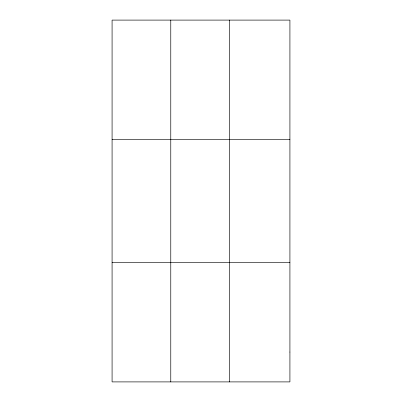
<?xml version="1.0" encoding="UTF-8"?>
<svg xmlns="http://www.w3.org/2000/svg" width="402" height="402" viewBox="0 0 402 402"><rect width="100%" height="100%" fill="white"/><g stroke="black" fill="none" stroke-linecap="round" stroke-linejoin="round"><path stroke-width="0.6" d="M170.77 20.1L170.77 381.9M229.452 20.1L229.452 381.9M112.083 139.494L289.917 139.494M112.083 262.506L289.917 262.506M289.917 352.051L289.917 381.9L112.083 381.9L112.083 20.1L289.917 20.1L289.917 352.051"/></g></svg>
